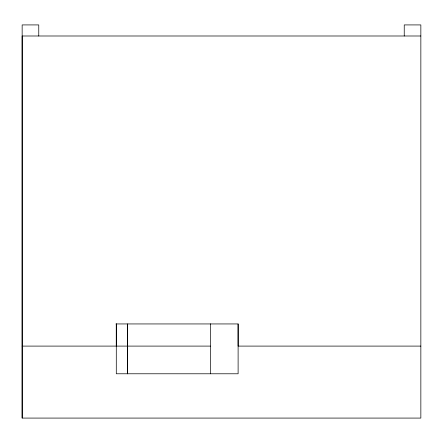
<?xml version="1.0" encoding="UTF-8"?>
<svg xmlns="http://www.w3.org/2000/svg" width="443" height="443" viewBox="0 0 443 443"><rect width="100%" height="100%" fill="white"/><g stroke="black" fill="none" stroke-linecap="round" stroke-linejoin="round"><path stroke-width="0.66" d="M404.237 35.994L404.237 24.919L420.85 24.919L420.85 418.081L22.15 418.081L22.15 24.919L38.762 24.919L38.762 35.994M116.287 346.094L116.287 323.944L116.287 373.781L238.112 373.787L238.112 323.949L115.95 323.944M127.362 346.094L127.362 373.798L127.362 323.944L127.423 346.11M238.112 323.949L238.112 346.099L420.85 346.094M420.85 35.994L22.15 35.994L22.15 418.081M22.15 346.094L210.425 346.094M210.425 323.811L210.425 373.781"/></g></svg>
